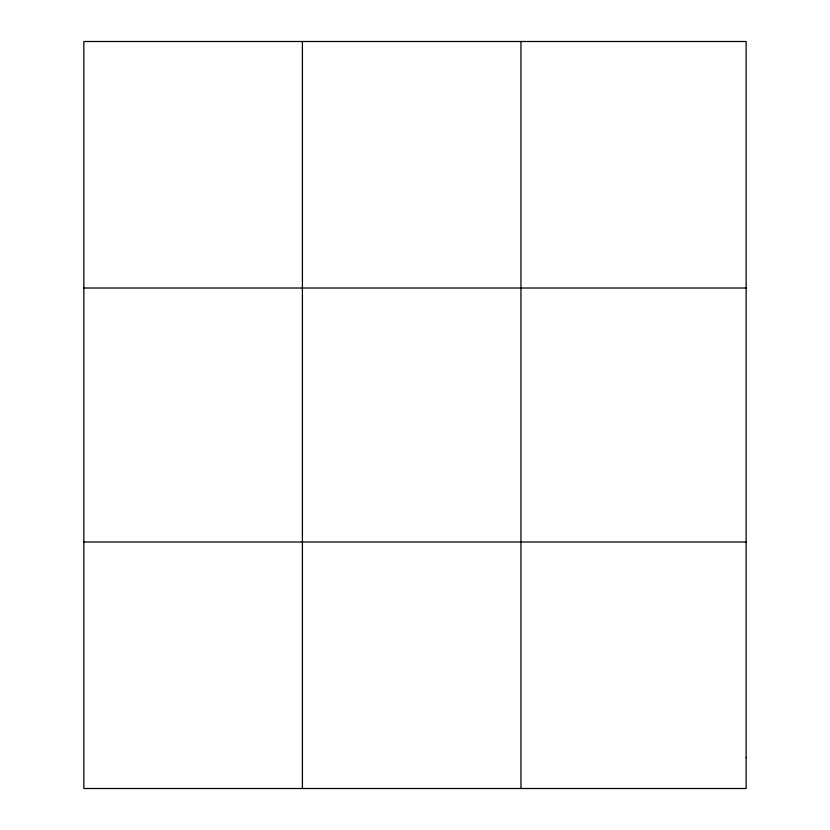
<?xml version="1.0" encoding="UTF-8"?>
<svg xmlns="http://www.w3.org/2000/svg" width="830" height="830" viewBox="0 0 830 830"><rect width="100%" height="100%" fill="white"/><g stroke="black" fill="none" stroke-linecap="round" stroke-linejoin="round"><path stroke-width="1.25" d="M302.411 41.5L302.411 788.5M520.96 41.5L520.96 788.5M83.861 288.01L746.139 288.01M83.861 541.99L746.139 541.99M746.139 757.686L746.139 788.5L83.861 788.5L83.861 41.5L746.139 41.5L746.139 757.686"/></g></svg>
